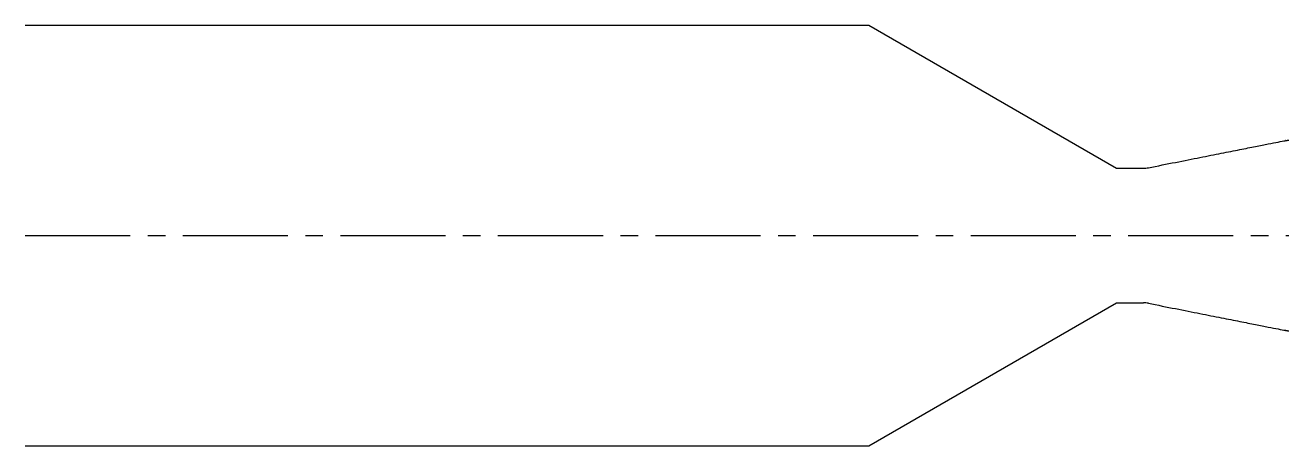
# Model space of a CAD drawing. Header units: millimetres. Extents: x 0 to 229, y -38 to 38.
import ezdxf

# ---------------------------------------------------------------- set-up
doc = ezdxf.new("R2010")
doc.units = ezdxf.units.MM
doc.linetypes.add('CENTER2', pattern=[28.575, 19.05, -3.175, 3.175, -3.175])
doc.layers.get('0').update_dxf_attribs({"color": 1})

msp = doc.modelspace()

# ---------------------------------------------------------------- linework, layer by layer
for p, q in [((0, 38.102282), (152.981019, 38.102282)), ((152.981019, 38.102282), (197.862408, 12.19)), ((197.862408, 12.19), (202.761859, 12.19)), ((152.981019, -38.102282), (197.862408, -12.19)), ((197.862408, -12.19), (202.761859, -12.19)), ((0, -38.102282), (152.981019, -38.102282))]:
    msp.add_line(p, q)
at = {"color": 3, "linetype": 'CENTER2'}
msp.add_line((0, 0), (229.122198, 0), dxfattribs=at)
for centre, start, end in [((202.761859, 16.84658), 270, 281.267177), ((202.761859, -16.84658), 78.732823, 90)]:
    msp.add_arc(centre, 4.65658, start, end)
for points in [[(203.671682, 12.279747), (226.657505, 16.859076), (229.122198, 17.2999)], [(203.671682, -12.279747), (226.657505, -16.859076), (229.122198, -17.2999)]]:
    msp.add_open_spline(points, degree=2)

doc.saveas('drawing.dxf')
